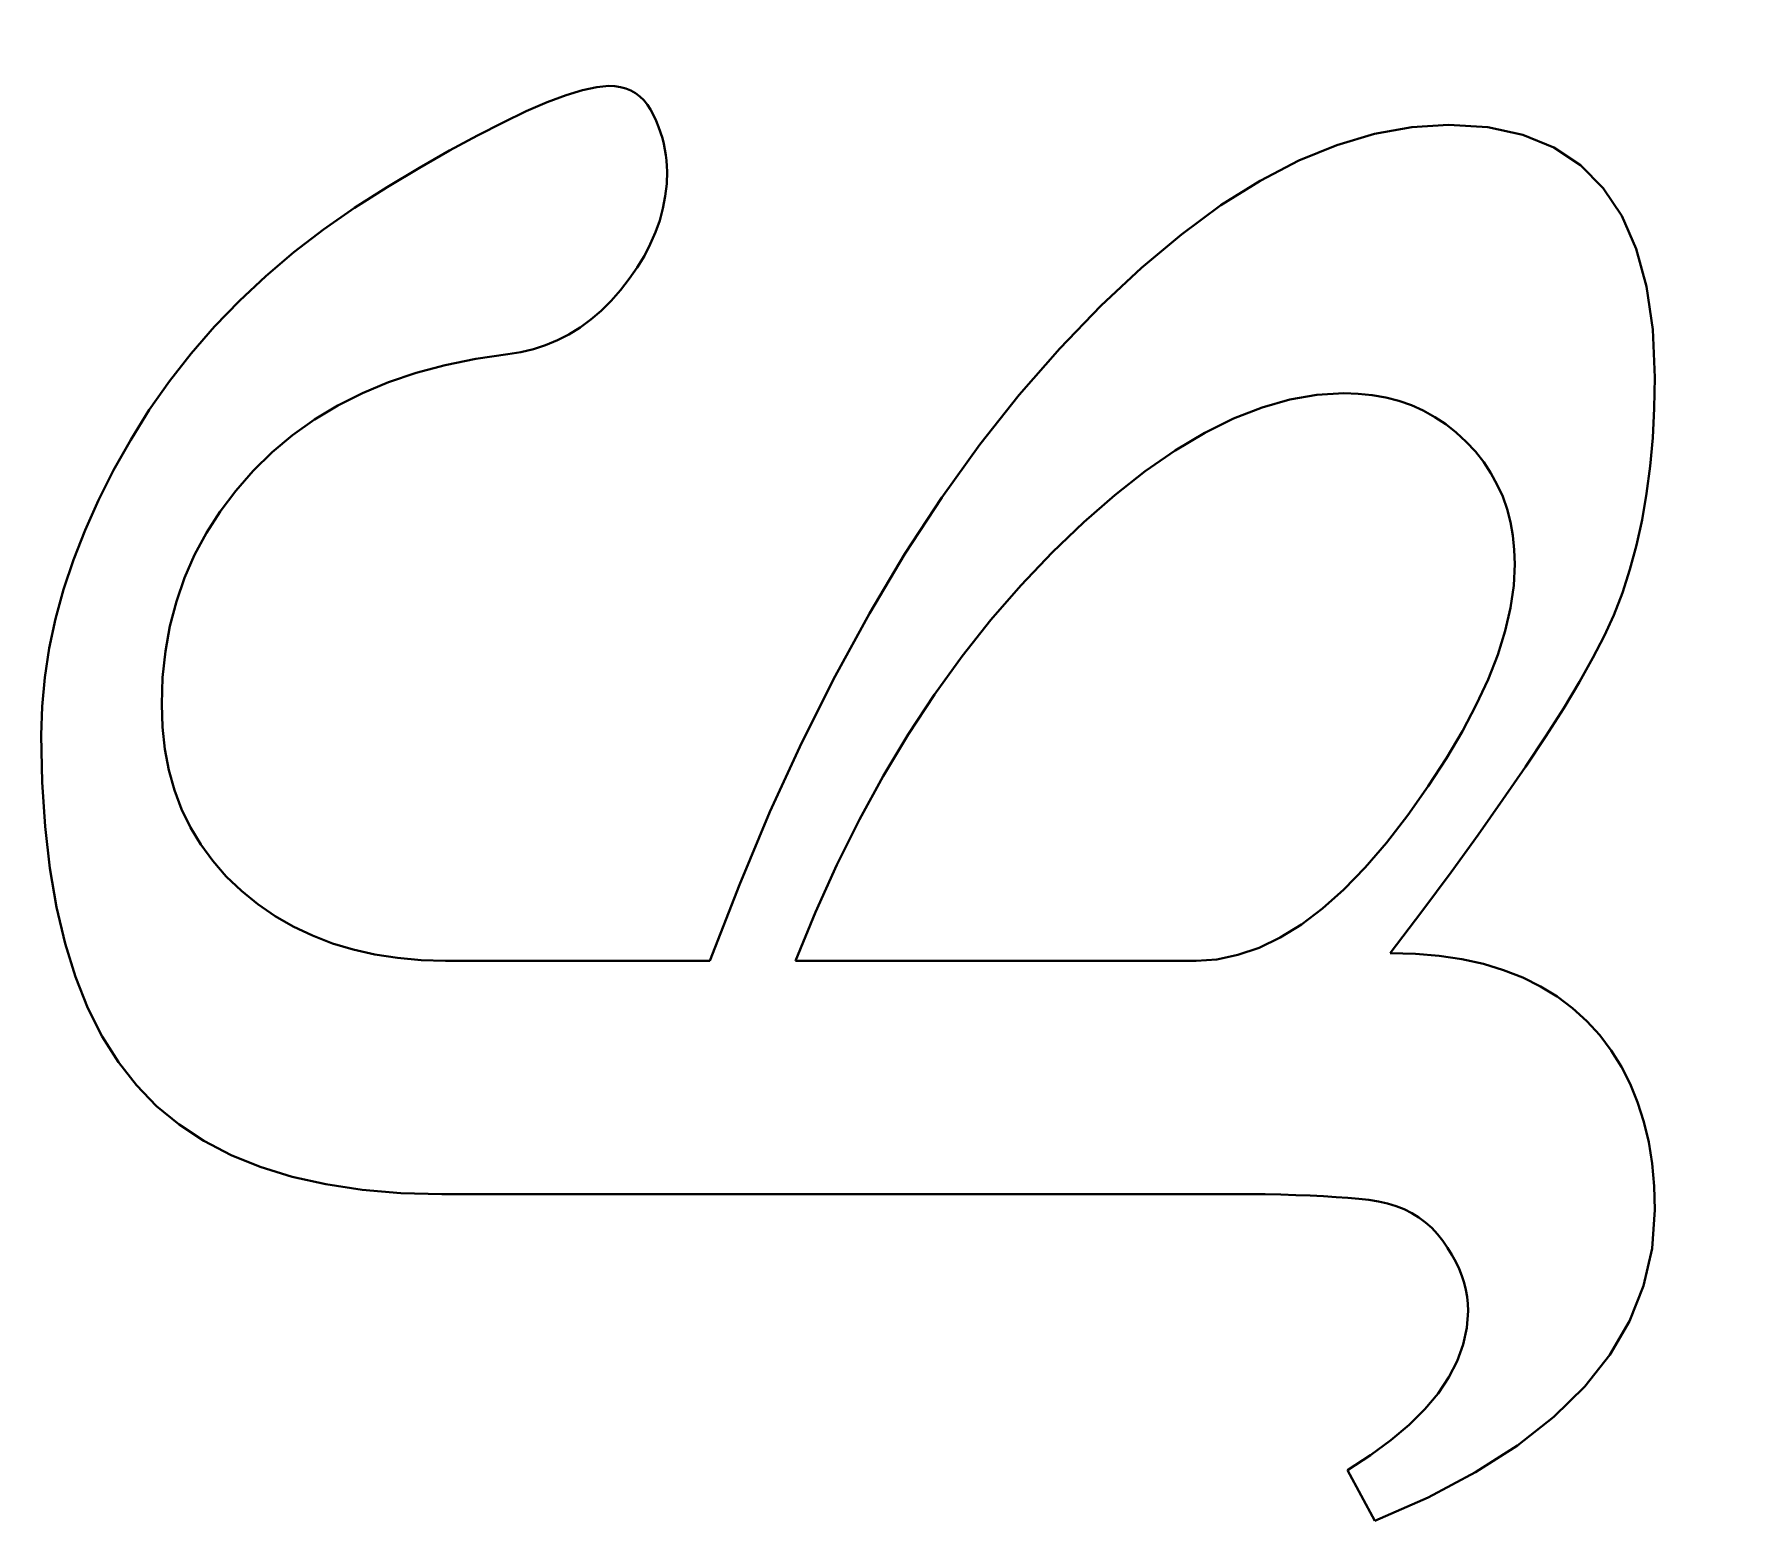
# Model space of a CAD drawing. Header units: millimetres. Extents: x -105 to 105, y -148 to 148.
# Drawn here: x -10.29 to -9.109, y 47.906 to 48.931 of the extents above; entities that cross this region are included whole.
import ezdxf

# ---------------------------------------------------------------- set-up
doc = ezdxf.new("R2010")
doc.units = ezdxf.units.MM
doc.header["$PDSIZE"] = -5
doc.linetypes.add('点画线', pattern=[18, 12, -2, 2, -2])
doc.layers.get('0').update_dxf_attribs({"lineweight": 18})
doc.styles.get("Standard").update_dxf_attribs({"font": 'txt.shx'})
doc.dimstyles.get("Standard").update_dxf_attribs({"dimtxt": 0.18, "dimasz": 0.18, "dimexe": 0.18, "dimexo": 0.0625, "dimgap": 0.09, "dimtad": 0, "dimtih": 1, "dimtoh": 1, "dimdec": 4, "dimzin": 0, "dimdsep": 46, "dimtxsty": 'Standard', "dimcen": 0.09, "dimdle": 0.36, "dimadec": 0, "dimazin": 0, "dimtfac": 1, "dimtdec": 4, "dimtofl": 0, "dimtmove": 0, "dimatfit": 3, "dimfxl": 1, "dimtolj": 1, "dimarcsym": 0})

# ---------------------------------------------------------------- blocks, each defined once
blk = doc.blocks.new('*D6')
at = {"color": 0, "lineweight": -2, "transparency": 16777216}
for p, q in [((-17.5698, 49.0822), (-17.5698, 62.9971)), ((11.4302, 49.0822), (11.4302, 62.9971)), ((-15.0698, 61.7471), (8.9302, 61.7471))]:
    blk.add_line(p, q, dxfattribs=at)
at = {"color": 0, "linetype": '点画线', "transparency": 16777216}
for points in [[(-15.0698, 62.1638), (-15.0698, 61.3304), (-17.5698, 61.7471)], [(8.9302, 62.1638), (8.9302, 61.3304), (11.4302, 61.7471)]]:
    blk.add_solid(points, dxfattribs=at)
at = {"layer": 'Defpoints', "color": 0, "linetype": '点画线', "transparency": 16777216}
for p in [(11.4302, 61.7471), (-17.5698, 48.4572), (11.4302, 48.4572)]:
    blk.add_point(p, dxfattribs=at)
at = {"color": 0, "linetype": '点画线', "transparency": 16777216, "insert": (-3.0698, 63.6221), "char_height": 2.5, "attachment_point": 5}
blk.add_mtext('\\A1;29', dxfattribs=at)

msp = doc.modelspace()

# ---------------------------------------------------------------- linework, layer by layer
at = {"color": 7, "lineweight": 30, "ltscale": 0.000346466}
msp.add_line((-9.9231, 48.8888), (-9.9361, 48.884), dxfattribs=at)
at = {"color": 7, "lineweight": 30, "ltscale": 0.000297627}
msp.add_line((-9.9117, 48.8923), (-9.9231, 48.8888), dxfattribs=at)
at = {"color": 7, "lineweight": 30, "ltscale": 0.00025195}
msp.add_line((-9.9019, 48.8944), (-9.9117, 48.8923), dxfattribs=at)
at = {"color": 7, "lineweight": 30, "ltscale": 0.000207468}
msp.add_line((-9.8936, 48.8951), (-9.9019, 48.8944), dxfattribs=at)
at = {"color": 7, "lineweight": 30, "ltscale": 0.000104631}
msp.add_line((-9.8894, 48.8949), (-9.8936, 48.8951), dxfattribs=at)
at = {"color": 7, "lineweight": 30, "ltscale": 9.9595e-05}
msp.add_line((-9.8855, 48.8943), (-9.8894, 48.8949), dxfattribs=at)
at = {"color": 7, "lineweight": 30, "ltscale": 9.56873e-05}
msp.add_line((-9.8818, 48.8933), (-9.8855, 48.8943), dxfattribs=at)
at = {"color": 7, "lineweight": 30, "ltscale": 9.24482e-05}
msp.add_line((-9.8784, 48.8919), (-9.8818, 48.8933), dxfattribs=at)
at = {"color": 7, "lineweight": 30, "ltscale": 9.18891e-05}
msp.add_line((-9.8752, 48.8901), (-9.8784, 48.8919), dxfattribs=at)
at = {"color": 7, "lineweight": 30, "ltscale": 9.31179e-05}
msp.add_line((-9.8722, 48.8879), (-9.8752, 48.8901), dxfattribs=at)
at = {"color": 7, "lineweight": 30, "ltscale": 9.41581e-05}
msp.add_line((-9.8695, 48.8853), (-9.8722, 48.8879), dxfattribs=at)
at = {"color": 7, "lineweight": 30, "ltscale": 9.75907e-05}
msp.add_line((-9.867, 48.8822), (-9.8695, 48.8853), dxfattribs=at)
at = {"color": 7, "lineweight": 30, "ltscale": 0.000444819}
msp.add_line((-9.9506, 48.8777), (-9.9666, 48.87), dxfattribs=at)
at = {"color": 7, "lineweight": 30, "ltscale": 0.000394857}
msp.add_line((-9.9361, 48.884), (-9.9506, 48.8777), dxfattribs=at)
at = {"color": 7, "lineweight": 30, "ltscale": 0.000101997}
msp.add_line((-9.8648, 48.8788), (-9.867, 48.8822), dxfattribs=at)
at = {"color": 7, "lineweight": 30, "ltscale": 0.000107845}
msp.add_line((-9.8628, 48.875), (-9.8648, 48.8788), dxfattribs=at)
at = {"color": 7, "lineweight": 30, "ltscale": 0.000109652}
msp.add_line((-9.861, 48.871), (-9.8628, 48.875), dxfattribs=at)
at = {"color": 7, "lineweight": 30, "ltscale": 0.000495702}
msp.add_line((-9.9666, 48.87), (-9.9843, 48.861), dxfattribs=at)
at = {"color": 7, "lineweight": 30, "ltscale": 0.000107461}
msp.add_line((-9.8594, 48.867), (-9.861, 48.871), dxfattribs=at)
at = {"color": 7, "lineweight": 30, "ltscale": 0.000105028}
msp.add_line((-9.858, 48.8631), (-9.8594, 48.867), dxfattribs=at)
at = {"color": 7, "lineweight": 30, "ltscale": 0.000102678}
msp.add_line((-9.8567, 48.8591), (-9.858, 48.8631), dxfattribs=at)
at = {"color": 7, "lineweight": 30, "ltscale": 0.000678024}
msp.add_line((-9.3654, 48.8621), (-9.3914, 48.8544), dxfattribs=at)
at = {"color": 7, "lineweight": 30, "ltscale": 0.000652745}
msp.add_line((-9.3397, 48.8668), (-9.3654, 48.8621), dxfattribs=at)
at = {"color": 7, "lineweight": 30, "ltscale": 0.000635172}
msp.add_line((-9.3144, 48.8683), (-9.3397, 48.8668), dxfattribs=at)
at = {"color": 7, "lineweight": 30, "ltscale": 0.000676613}
msp.add_line((-9.2873, 48.8666), (-9.3144, 48.8683), dxfattribs=at)
at = {"color": 7, "lineweight": 30, "ltscale": 0.000618252}
msp.add_line((-9.2632, 48.8613), (-9.2873, 48.8666), dxfattribs=at)
at = {"color": 7, "lineweight": 30, "ltscale": 0.000596932}
msp.add_line((-10.0034, 48.8505), (-10.0242, 48.8386), dxfattribs=at)
at = {"color": 7, "lineweight": 30, "ltscale": 0.000545841}
msp.add_line((-9.9843, 48.861), (-10.0034, 48.8505), dxfattribs=at)
at = {"color": 7, "lineweight": 30, "ltscale": 0.000101043}
msp.add_line((-9.8557, 48.8552), (-9.8567, 48.8591), dxfattribs=at)
at = {"color": 7, "lineweight": 30, "ltscale": 9.90588e-05}
msp.add_line((-9.8549, 48.8514), (-9.8557, 48.8552), dxfattribs=at)
at = {"color": 7, "lineweight": 30, "ltscale": 9.75847e-05}
msp.add_line((-9.8542, 48.8475), (-9.8549, 48.8514), dxfattribs=at)
at = {"color": 7, "lineweight": 30, "ltscale": 0.000711513}
msp.add_line((-9.3914, 48.8544), (-9.4177, 48.8436), dxfattribs=at)
at = {"color": 7, "lineweight": 30, "ltscale": 0.000576063}
msp.add_line((-9.2418, 48.8526), (-9.2632, 48.8613), dxfattribs=at)
at = {"color": 7, "lineweight": 30, "ltscale": 0.000553236}
msp.add_line((-9.2234, 48.8404), (-9.2418, 48.8526), dxfattribs=at)
at = {"color": 7, "lineweight": 30, "ltscale": 0.000648596}
msp.add_line((-10.0242, 48.8386), (-10.0465, 48.8254), dxfattribs=at)
at = {"color": 7, "lineweight": 30, "ltscale": 9.6241e-05}
msp.add_line((-9.8538, 48.8437), (-9.8542, 48.8475), dxfattribs=at)
at = {"color": 7, "lineweight": 30, "ltscale": 9.52338e-05}
msp.add_line((-9.8535, 48.8399), (-9.8538, 48.8437), dxfattribs=at)
at = {"color": 7, "lineweight": 30, "ltscale": 9.42508e-05}
msp.add_line((-9.8534, 48.8361), (-9.8535, 48.8399), dxfattribs=at)
at = {"color": 7, "lineweight": 30, "ltscale": 0.000751669}
msp.add_line((-9.4177, 48.8436), (-9.4444, 48.8298), dxfattribs=at)
at = {"color": 7, "lineweight": 30, "ltscale": 0.000553507}
msp.add_line((-9.2078, 48.8247), (-9.2234, 48.8404), dxfattribs=at)
at = {"color": 7, "lineweight": 30, "ltscale": 0.000212929}
msp.add_line((-9.8547, 48.8191), (-9.8537, 48.8276), dxfattribs=at)
at = {"color": 7, "lineweight": 30, "ltscale": 0.000213569}
msp.add_line((-9.8537, 48.8276), (-9.8534, 48.8361), dxfattribs=at)
at = {"color": 7, "lineweight": 30, "ltscale": 0.000796748}
msp.add_line((-9.4444, 48.8298), (-9.4714, 48.8128), dxfattribs=at)
at = {"color": 7, "lineweight": 30, "ltscale": 0.00066682}
msp.add_line((-10.0465, 48.8254), (-10.069, 48.8111), dxfattribs=at)
at = {"color": 7, "lineweight": 30, "ltscale": 0.000213151}
msp.add_line((-9.8563, 48.8107), (-9.8547, 48.8191), dxfattribs=at)
at = {"color": 7, "lineweight": 30, "ltscale": 0.00057672}
msp.add_line((-9.1949, 48.8055), (-9.2078, 48.8247), dxfattribs=at)
at = {"color": 7, "lineweight": 30, "ltscale": 0.000654323}
msp.add_line((-10.069, 48.8111), (-10.0904, 48.7961), dxfattribs=at)
at = {"color": 7, "lineweight": 30, "ltscale": 0.000215062}
msp.add_line((-9.8585, 48.8024), (-9.8563, 48.8107), dxfattribs=at)
at = {"color": 7, "lineweight": 30, "ltscale": 0.000846332}
msp.add_line((-9.4714, 48.8128), (-9.4987, 48.7927), dxfattribs=at)
at = {"color": 7, "lineweight": 30, "ltscale": 0.000618679}
msp.add_line((-9.185, 48.7829), (-9.1949, 48.8055), dxfattribs=at)
at = {"color": 7, "lineweight": 30, "ltscale": 0.000643171}
msp.add_line((-10.0904, 48.7961), (-10.1108, 48.7804), dxfattribs=at)
at = {"color": 7, "lineweight": 30, "ltscale": 0.000221924}
msp.add_line((-9.865, 48.7861), (-9.8614, 48.7942), dxfattribs=at)
at = {"color": 7, "lineweight": 30, "ltscale": 0.000218013}
msp.add_line((-9.8614, 48.7942), (-9.8585, 48.8024), dxfattribs=at)
at = {"color": 7, "lineweight": 30, "ltscale": 0.000900653}
msp.add_line((-9.4987, 48.7927), (-9.5263, 48.7696), dxfattribs=at)
at = {"color": 7, "lineweight": 30, "ltscale": 0.000632484}
msp.add_line((-10.1108, 48.7804), (-10.1301, 48.764), dxfattribs=at)
at = {"color": 7, "lineweight": 30, "ltscale": 0.000226922}
msp.add_line((-9.8691, 48.778), (-9.865, 48.7861), dxfattribs=at)
at = {"color": 7, "lineweight": 30, "ltscale": 0.00067739}
msp.add_line((-9.1779, 48.7567), (-9.185, 48.7829), dxfattribs=at)
at = {"color": 7, "lineweight": 30, "ltscale": 0.000240479}
msp.add_line((-9.8795, 48.7622), (-9.874, 48.77), dxfattribs=at)
at = {"color": 7, "lineweight": 30, "ltscale": 0.000232935}
msp.add_line((-9.874, 48.77), (-9.8691, 48.778), dxfattribs=at)
at = {"color": 7, "lineweight": 30, "ltscale": 0.00095807}
msp.add_line((-9.5263, 48.7696), (-9.5543, 48.7434), dxfattribs=at)
at = {"color": 7, "lineweight": 30, "ltscale": 0.000625054}
msp.add_line((-10.1301, 48.764), (-10.1484, 48.747), dxfattribs=at)
at = {"color": 7, "lineweight": 30, "ltscale": 0.000248152}
msp.add_line((-9.8856, 48.7543), (-9.8795, 48.7622), dxfattribs=at)
at = {"color": 7, "lineweight": 30, "ltscale": 0.000748366}
msp.add_line((-9.1736, 48.7271), (-9.1779, 48.7567), dxfattribs=at)
at = {"color": 7, "lineweight": 30, "ltscale": 0.000617534}
msp.add_line((-10.1484, 48.747), (-10.1655, 48.7292), dxfattribs=at)
at = {"color": 7, "lineweight": 30, "ltscale": 0.000240476}
msp.add_line((-9.899, 48.7401), (-9.8921, 48.7469), dxfattribs=at)
at = {"color": 7, "lineweight": 30, "ltscale": 0.000247972}
msp.add_line((-9.8921, 48.7469), (-9.8856, 48.7543), dxfattribs=at)
at = {"color": 7, "lineweight": 30, "ltscale": 0.00022931}
msp.add_line((-9.9134, 48.7286), (-9.9061, 48.734), dxfattribs=at)
at = {"color": 7, "lineweight": 30, "ltscale": 0.000234148}
msp.add_line((-9.9061, 48.734), (-9.899, 48.7401), dxfattribs=at)
at = {"color": 7, "lineweight": 30, "ltscale": 0.001018}
msp.add_line((-9.5543, 48.7434), (-9.5825, 48.7141), dxfattribs=at)
at = {"color": 7, "lineweight": 30, "ltscale": 0.000613072}
msp.add_line((-10.1655, 48.7292), (-10.1816, 48.7107), dxfattribs=at)
at = {"color": 7, "lineweight": 30, "ltscale": 0.000223159}
msp.add_line((-9.929, 48.7197), (-9.9211, 48.7238), dxfattribs=at)
at = {"color": 7, "lineweight": 30, "ltscale": 0.000224823}
msp.add_line((-9.9211, 48.7238), (-9.9134, 48.7286), dxfattribs=at)
at = {"color": 7, "lineweight": 30, "ltscale": 0.000828756}
msp.add_line((-9.1722, 48.694), (-9.1736, 48.7271), dxfattribs=at)
at = {"color": 7, "lineweight": 30, "ltscale": 0.000608656}
msp.add_line((-10.1816, 48.7107), (-10.1966, 48.6915), dxfattribs=at)
at = {"color": 7, "lineweight": 30, "ltscale": 0.000556664}
msp.add_line((-9.9853, 48.7069), (-9.9633, 48.7101), dxfattribs=at)
at = {"color": 7, "lineweight": 30, "ltscale": 0.000227033}
msp.add_line((-9.9633, 48.7101), (-9.9543, 48.7115), dxfattribs=at)
at = {"color": 7, "lineweight": 30, "ltscale": 0.000224328}
msp.add_line((-9.9543, 48.7115), (-9.9456, 48.7136), dxfattribs=at)
at = {"color": 7, "lineweight": 30, "ltscale": 0.000221484}
msp.add_line((-9.9456, 48.7136), (-9.9372, 48.7163), dxfattribs=at)
at = {"color": 7, "lineweight": 30, "ltscale": 0.000221605}
msp.add_line((-9.9372, 48.7163), (-9.929, 48.7197), dxfattribs=at)
at = {"color": 7, "lineweight": 30, "ltscale": 0.001063}
msp.add_line((-9.5825, 48.7141), (-9.6105, 48.6821), dxfattribs=at)
at = {"color": 7, "lineweight": 30, "ltscale": 0.000502555}
msp.add_line((-10.0455, 48.6908), (-10.0265, 48.6972), dxfattribs=at)
at = {"color": 7, "lineweight": 30, "ltscale": 0.000518876}
msp.add_line((-10.0265, 48.6972), (-10.0064, 48.7026), dxfattribs=at)
at = {"color": 7, "lineweight": 30, "ltscale": 0.000537269}
msp.add_line((-10.0064, 48.7026), (-9.9853, 48.7069), dxfattribs=at)
at = {"color": 7, "lineweight": 30, "ltscale": 0.000606993}
msp.add_line((-10.1966, 48.6915), (-10.2106, 48.6717), dxfattribs=at)
at = {"color": 7, "lineweight": 30, "ltscale": 0.000489103}
msp.add_line((-10.0636, 48.6833), (-10.0455, 48.6908), dxfattribs=at)
at = {"color": 7, "lineweight": 30, "ltscale": 0.000527461}
msp.add_line((-9.1726, 48.6729), (-9.1722, 48.694), dxfattribs=at)
at = {"color": 7, "lineweight": 30, "ltscale": 0.000468909}
msp.add_line((-10.0967, 48.665), (-10.0806, 48.6747), dxfattribs=at)
at = {"color": 7, "lineweight": 30, "ltscale": 0.000477421}
msp.add_line((-10.0806, 48.6747), (-10.0636, 48.6833), dxfattribs=at)
at = {"color": 7, "lineweight": 30, "ltscale": 0.001092}
msp.add_line((-9.6105, 48.6821), (-9.6377, 48.6479), dxfattribs=at)
at = {"color": 7, "lineweight": 30, "ltscale": 0.000525479}
msp.add_line((-9.4627, 48.6657), (-9.4431, 48.6734), dxfattribs=at)
at = {"color": 7, "lineweight": 30, "ltscale": 0.000498524}
msp.add_line((-9.4431, 48.6734), (-9.424, 48.6789), dxfattribs=at)
at = {"color": 7, "lineweight": 30, "ltscale": 0.000477139}
msp.add_line((-9.424, 48.6789), (-9.4052, 48.6822), dxfattribs=at)
at = {"color": 7, "lineweight": 30, "ltscale": 0.000461633}
msp.add_line((-9.4052, 48.6822), (-9.3867, 48.6833), dxfattribs=at)
at = {"color": 7, "lineweight": 30, "ltscale": 0.000250385}
msp.add_line((-9.3867, 48.6833), (-9.3767, 48.6829), dxfattribs=at)
at = {"color": 7, "lineweight": 30, "ltscale": 0.000243159}
msp.add_line((-9.3767, 48.6829), (-9.3671, 48.6819), dxfattribs=at)
at = {"color": 7, "lineweight": 30, "ltscale": 0.000236416}
msp.add_line((-9.3671, 48.6819), (-9.3578, 48.6802), dxfattribs=at)
at = {"color": 7, "lineweight": 30, "ltscale": 0.00023187}
msp.add_line((-9.3578, 48.6802), (-9.3488, 48.6779), dxfattribs=at)
at = {"color": 7, "lineweight": 30, "ltscale": 0.000228742}
msp.add_line((-9.3488, 48.6779), (-9.3401, 48.6749), dxfattribs=at)
at = {"color": 7, "lineweight": 30, "ltscale": 0.000226352}
msp.add_line((-9.3401, 48.6749), (-9.3319, 48.6712), dxfattribs=at)
at = {"color": 7, "lineweight": 30, "ltscale": 0.000509922}
msp.add_line((-9.1736, 48.6525), (-9.1726, 48.6729), dxfattribs=at)
at = {"color": 7, "lineweight": 30, "ltscale": 0.000606293}
msp.add_line((-10.2106, 48.6717), (-10.2234, 48.6511), dxfattribs=at)
at = {"color": 7, "lineweight": 30, "ltscale": 0.000462563}
msp.add_line((-10.1118, 48.6543), (-10.0967, 48.665), dxfattribs=at)
at = {"color": 7, "lineweight": 30, "ltscale": 0.000556238}
msp.add_line((-9.4826, 48.6558), (-9.4627, 48.6657), dxfattribs=at)
at = {"color": 7, "lineweight": 30, "ltscale": 0.000225627}
msp.add_line((-9.3319, 48.6712), (-9.324, 48.6668), dxfattribs=at)
at = {"color": 7, "lineweight": 30, "ltscale": 0.00022779}
msp.add_line((-9.324, 48.6668), (-9.3164, 48.6618), dxfattribs=at)
at = {"color": 7, "lineweight": 30, "ltscale": 0.000229607}
msp.add_line((-9.3164, 48.6618), (-9.3092, 48.6561), dxfattribs=at)
at = {"color": 7, "lineweight": 30, "ltscale": 0.000598297}
msp.add_line((-10.2234, 48.6511), (-10.2352, 48.6302), dxfattribs=at)
at = {"color": 7, "lineweight": 30, "ltscale": 0.000459679}
msp.add_line((-10.1259, 48.6425), (-10.1118, 48.6543), dxfattribs=at)
at = {"color": 7, "lineweight": 30, "ltscale": 0.000590595}
msp.add_line((-9.5029, 48.6437), (-9.4826, 48.6558), dxfattribs=at)
at = {"color": 7, "lineweight": 30, "ltscale": 0.000234594}
msp.add_line((-9.3092, 48.6561), (-9.3023, 48.6497), dxfattribs=at)
at = {"color": 7, "lineweight": 30, "ltscale": 0.000234713}
msp.add_line((-9.3023, 48.6497), (-9.2959, 48.6429), dxfattribs=at)
at = {"color": 7, "lineweight": 30, "ltscale": 0.000492874}
msp.add_line((-9.1753, 48.6329), (-9.1736, 48.6525), dxfattribs=at)
at = {"color": 7, "lineweight": 30, "ltscale": 0.000458979}
msp.add_line((-10.139, 48.6296), (-10.1259, 48.6425), dxfattribs=at)
at = {"color": 7, "lineweight": 30, "ltscale": 0.001125}
msp.add_line((-9.6377, 48.6479), (-9.6639, 48.6113), dxfattribs=at)
at = {"color": 7, "lineweight": 30, "ltscale": 0.000628019}
msp.add_line((-9.5236, 48.6294), (-9.5029, 48.6437), dxfattribs=at)
at = {"color": 7, "lineweight": 30, "ltscale": 0.000229703}
msp.add_line((-9.2959, 48.6429), (-9.2902, 48.6356), dxfattribs=at)
at = {"color": 7, "lineweight": 30, "ltscale": 0.000581576}
msp.add_line((-10.2352, 48.6302), (-10.2457, 48.6095), dxfattribs=at)
at = {"color": 7, "lineweight": 30, "ltscale": 0.000454815}
msp.add_line((-10.151, 48.6159), (-10.139, 48.6296), dxfattribs=at)
at = {"color": 7, "lineweight": 30, "ltscale": 0.000668711}
msp.add_line((-9.5446, 48.6129), (-9.5236, 48.6294), dxfattribs=at)
at = {"color": 7, "lineweight": 30, "ltscale": 0.000227419}
msp.add_line((-9.2902, 48.6356), (-9.2852, 48.6281), dxfattribs=at)
at = {"color": 7, "lineweight": 30, "ltscale": 0.00022622}
msp.add_line((-9.2852, 48.6281), (-9.2808, 48.6201), dxfattribs=at)
at = {"color": 7, "lineweight": 30, "ltscale": 0.000476944}
msp.add_line((-9.1778, 48.614), (-9.1753, 48.6329), dxfattribs=at)
at = {"color": 7, "lineweight": 30, "ltscale": 0.000444947}
msp.add_line((-10.1617, 48.6017), (-10.151, 48.6159), dxfattribs=at)
at = {"color": 7, "lineweight": 30, "ltscale": 0.00022643}
msp.add_line((-9.2808, 48.6201), (-9.2771, 48.6119), dxfattribs=at)
at = {"color": 7, "lineweight": 30, "ltscale": 0.00046164}
msp.add_line((-9.1809, 48.5958), (-9.1778, 48.614), dxfattribs=at)
at = {"color": 7, "lineweight": 30, "ltscale": 0.000565534}
msp.add_line((-10.2457, 48.6095), (-10.2549, 48.5888), dxfattribs=at)
at = {"color": 7, "lineweight": 30, "ltscale": 0.00116}
msp.add_line((-9.6639, 48.6113), (-9.6894, 48.5725), dxfattribs=at)
at = {"color": 7, "lineweight": 30, "ltscale": 0.000710788}
msp.add_line((-9.5661, 48.5942), (-9.5446, 48.6129), dxfattribs=at)
at = {"color": 7, "lineweight": 30, "ltscale": 0.000228382}
msp.add_line((-9.2771, 48.6119), (-9.2741, 48.6032), dxfattribs=at)
at = {"color": 7, "lineweight": 30, "ltscale": 0.000231677}
msp.add_line((-9.2741, 48.6032), (-9.2718, 48.5943), dxfattribs=at)
at = {"color": 7, "lineweight": 30, "ltscale": 0.00043803}
msp.add_line((-10.1711, 48.587), (-10.1617, 48.6017), dxfattribs=at)
at = {"color": 7, "lineweight": 30, "ltscale": 0.000755313}
msp.add_line((-9.5879, 48.5733), (-9.5661, 48.5942), dxfattribs=at)
at = {"color": 7, "lineweight": 30, "ltscale": 0.000236637}
msp.add_line((-9.2718, 48.5943), (-9.2701, 48.585), dxfattribs=at)
at = {"color": 7, "lineweight": 30, "ltscale": 0.000447073}
msp.add_line((-9.1847, 48.5783), (-9.1809, 48.5958), dxfattribs=at)
at = {"color": 7, "lineweight": 30, "ltscale": 0.00055145}
msp.add_line((-10.2549, 48.5888), (-10.2629, 48.5683), dxfattribs=at)
at = {"color": 7, "lineweight": 30, "ltscale": 0.000433485}
msp.add_line((-10.1793, 48.5717), (-10.1711, 48.587), dxfattribs=at)
at = {"color": 7, "lineweight": 30, "ltscale": 0.000242969}
msp.add_line((-9.2701, 48.585), (-9.2691, 48.5753), dxfattribs=at)
at = {"color": 7, "lineweight": 30, "ltscale": 0.000433822}
msp.add_line((-9.1893, 48.5616), (-9.1847, 48.5783), dxfattribs=at)
at = {"color": 7, "lineweight": 30, "ltscale": 0.000538137}
msp.add_line((-10.2629, 48.5683), (-10.2697, 48.5478), dxfattribs=at)
at = {"color": 7, "lineweight": 30, "ltscale": 0.000431659}
msp.add_line((-10.1862, 48.5559), (-10.1793, 48.5717), dxfattribs=at)
at = {"color": 7, "lineweight": 30, "ltscale": 0.001197}
msp.add_line((-9.6894, 48.5725), (-9.7139, 48.5314), dxfattribs=at)
at = {"color": 7, "lineweight": 30, "ltscale": 0.000780717}
msp.add_line((-9.6094, 48.5507), (-9.5879, 48.5733), dxfattribs=at)
at = {"color": 7, "lineweight": 30, "ltscale": 0.000250575}
msp.add_line((-9.2691, 48.5753), (-9.2688, 48.5653), dxfattribs=at)
at = {"color": 7, "lineweight": 30, "ltscale": 0.000433038}
msp.add_line((-10.1919, 48.5395), (-10.1862, 48.5559), dxfattribs=at)
at = {"color": 7, "lineweight": 30, "ltscale": 0.000369526}
msp.add_line((-9.2688, 48.5653), (-9.2695, 48.5505), dxfattribs=at)
at = {"color": 7, "lineweight": 30, "ltscale": 0.000421436}
msp.add_line((-9.1945, 48.5455), (-9.1893, 48.5616), dxfattribs=at)
at = {"color": 7, "lineweight": 30, "ltscale": 0.000526933}
msp.add_line((-10.2697, 48.5478), (-10.2753, 48.5275), dxfattribs=at)
at = {"color": 7, "lineweight": 30, "ltscale": 0.000789704}
msp.add_line((-9.6302, 48.5269), (-9.6094, 48.5507), dxfattribs=at)
at = {"color": 7, "lineweight": 30, "ltscale": 0.000387104}
msp.add_line((-9.2695, 48.5505), (-9.2717, 48.5352), dxfattribs=at)
at = {"color": 7, "lineweight": 30, "ltscale": 0.000410067}
msp.add_line((-9.2004, 48.5302), (-9.1945, 48.5455), dxfattribs=at)
at = {"color": 7, "lineweight": 30, "ltscale": 0.000436537}
msp.add_line((-10.1963, 48.5226), (-10.1919, 48.5395), dxfattribs=at)
at = {"color": 7, "lineweight": 30, "ltscale": 0.001236}
msp.add_line((-9.7139, 48.5314), (-9.7376, 48.488), dxfattribs=at)
at = {"color": 7, "lineweight": 30, "ltscale": 0.000407885}
msp.add_line((-9.2717, 48.5352), (-9.2754, 48.5193), dxfattribs=at)
at = {"color": 7, "lineweight": 30, "ltscale": 0.000516741}
msp.add_line((-10.2753, 48.5275), (-10.2796, 48.5073), dxfattribs=at)
at = {"color": 7, "lineweight": 30, "ltscale": 0.000442857}
msp.add_line((-10.1995, 48.5052), (-10.1963, 48.5226), dxfattribs=at)
at = {"color": 7, "lineweight": 30, "ltscale": 0.000799218}
msp.add_line((-9.65, 48.5018), (-9.6302, 48.5269), dxfattribs=at)
at = {"color": 7, "lineweight": 30, "ltscale": 0.000431146}
msp.add_line((-9.2754, 48.5193), (-9.2805, 48.5028), dxfattribs=at)
at = {"color": 7, "lineweight": 30, "ltscale": 0.000400474}
msp.add_line((-9.2071, 48.5157), (-9.2004, 48.5302), dxfattribs=at)
at = {"color": 7, "lineweight": 30, "ltscale": 0.00042159}
msp.add_line((-9.2148, 48.5007), (-9.2071, 48.5157), dxfattribs=at)
at = {"color": 7, "lineweight": 30, "ltscale": 0.000508836}
msp.add_line((-10.2796, 48.5073), (-10.2827, 48.4872), dxfattribs=at)
at = {"color": 7, "lineweight": 30, "ltscale": 0.000451664}
msp.add_line((-10.2014, 48.4872), (-10.1995, 48.5052), dxfattribs=at)
at = {"color": 7, "lineweight": 30, "ltscale": 0.00081099}
msp.add_line((-9.669, 48.4755), (-9.65, 48.5018), dxfattribs=at)
at = {"color": 7, "lineweight": 30, "ltscale": 0.000456701}
msp.add_line((-9.2805, 48.5028), (-9.2872, 48.4858), dxfattribs=at)
at = {"color": 7, "lineweight": 30, "ltscale": 0.000473285}
msp.add_line((-9.2241, 48.4842), (-9.2148, 48.5007), dxfattribs=at)
at = {"color": 7, "lineweight": 30, "ltscale": 0.000502197}
msp.add_line((-10.2827, 48.4872), (-10.2845, 48.4672), dxfattribs=at)
at = {"color": 7, "lineweight": 30, "ltscale": 0.000462784}
msp.add_line((-10.202, 48.4687), (-10.2014, 48.4872), dxfattribs=at)
at = {"color": 7, "lineweight": 30, "ltscale": 0.001276}
msp.add_line((-9.7376, 48.488), (-9.7605, 48.4424), dxfattribs=at)
at = {"color": 7, "lineweight": 30, "ltscale": 0.000483877}
msp.add_line((-9.2872, 48.4858), (-9.2953, 48.4682), dxfattribs=at)
at = {"color": 7, "lineweight": 30, "ltscale": 0.000526382}
msp.add_line((-9.235, 48.4661), (-9.2241, 48.4842), dxfattribs=at)
at = {"color": 7, "lineweight": 30, "ltscale": 0.000824307}
msp.add_line((-9.6871, 48.4479), (-9.669, 48.4755), dxfattribs=at)
at = {"color": 7, "lineweight": 30, "ltscale": 0.000497694}
msp.add_line((-10.2845, 48.4672), (-10.2852, 48.4473), dxfattribs=at)
at = {"color": 7, "lineweight": 30, "ltscale": 0.000394679}
msp.add_line((-10.2014, 48.4529), (-10.202, 48.4687), dxfattribs=at)
at = {"color": 7, "lineweight": 30, "ltscale": 0.000512946}
msp.add_line((-9.2953, 48.4682), (-9.3049, 48.4501), dxfattribs=at)
at = {"color": 7, "lineweight": 30, "ltscale": 0.000579458}
msp.add_line((-9.2474, 48.4466), (-9.235, 48.4661), dxfattribs=at)
at = {"color": 7, "lineweight": 30, "ltscale": 0.000380275}
msp.add_line((-10.1998, 48.4378), (-10.2014, 48.4529), dxfattribs=at)
at = {"color": 7, "lineweight": 30, "ltscale": 0.000543143}
msp.add_line((-9.3049, 48.4501), (-9.3159, 48.4314), dxfattribs=at)
at = {"color": 7, "lineweight": 30, "ltscale": 0.000808699}
msp.add_line((-10.2852, 48.4473), (-10.2845, 48.4149), dxfattribs=at)
at = {"color": 7, "lineweight": 30, "ltscale": 0.000368469}
msp.add_line((-10.197, 48.4233), (-10.1998, 48.4378), dxfattribs=at)
at = {"color": 7, "lineweight": 30, "ltscale": 0.001318}
msp.add_line((-9.7605, 48.4424), (-9.7825, 48.3944), dxfattribs=at)
at = {"color": 7, "lineweight": 30, "ltscale": 0.000839096}
msp.add_line((-9.7044, 48.4192), (-9.6871, 48.4479), dxfattribs=at)
at = {"color": 7, "lineweight": 30, "ltscale": 0.000632479}
msp.add_line((-9.2614, 48.4255), (-9.2474, 48.4466), dxfattribs=at)
at = {"color": 7, "lineweight": 30, "ltscale": 0.00057485}
msp.add_line((-9.3159, 48.4314), (-9.3285, 48.4121), dxfattribs=at)
at = {"color": 7, "lineweight": 30, "ltscale": 0.000686023}
msp.add_line((-9.2769, 48.4029), (-9.2614, 48.4255), dxfattribs=at)
at = {"color": 7, "lineweight": 30, "ltscale": 0.000764549}
msp.add_line((-10.2845, 48.4149), (-10.2825, 48.3844), dxfattribs=at)
at = {"color": 7, "lineweight": 30, "ltscale": 0.000358915}
msp.add_line((-10.1932, 48.4095), (-10.197, 48.4233), dxfattribs=at)
at = {"color": 7, "lineweight": 30, "ltscale": 0.000855113}
msp.add_line((-9.7208, 48.3892), (-9.7044, 48.4192), dxfattribs=at)
at = {"color": 7, "lineweight": 30, "ltscale": 0.000352359}
msp.add_line((-10.1883, 48.3963), (-10.1932, 48.4095), dxfattribs=at)
at = {"color": 7, "lineweight": 30, "ltscale": 0.000606936}
msp.add_line((-9.3285, 48.4121), (-9.3425, 48.3923), dxfattribs=at)
at = {"color": 7, "lineweight": 30, "ltscale": 0.000739726}
msp.add_line((-9.294, 48.3787), (-9.2769, 48.4029), dxfattribs=at)
at = {"color": 7, "lineweight": 30, "ltscale": 0.000348058}
msp.add_line((-10.1822, 48.3838), (-10.1883, 48.3963), dxfattribs=at)
at = {"color": 7, "lineweight": 30, "ltscale": 0.001362}
msp.add_line((-9.7825, 48.3944), (-9.8036, 48.3442), dxfattribs=at)
at = {"color": 7, "lineweight": 30, "ltscale": 0.000603236}
msp.add_line((-9.3425, 48.3923), (-9.3572, 48.3732), dxfattribs=at)
at = {"color": 7, "lineweight": 30, "ltscale": 0.000721984}
msp.add_line((-10.2825, 48.3844), (-10.2792, 48.3557), dxfattribs=at)
at = {"color": 7, "lineweight": 30, "ltscale": 0.000347323}
msp.add_line((-10.1751, 48.3719), (-10.1822, 48.3838), dxfattribs=at)
at = {"color": 7, "lineweight": 30, "ltscale": 0.000872783}
msp.add_line((-9.7364, 48.3579), (-9.7208, 48.3892), dxfattribs=at)
at = {"color": 7, "lineweight": 30, "ltscale": 0.000792797}
msp.add_line((-9.3126, 48.353), (-9.294, 48.3787), dxfattribs=at)
at = {"color": 7, "lineweight": 30, "ltscale": 0.000349291}
msp.add_line((-10.1668, 48.3606), (-10.1751, 48.3719), dxfattribs=at)
at = {"color": 7, "lineweight": 30, "ltscale": 0.000564}
msp.add_line((-9.3572, 48.3732), (-9.3719, 48.3561), dxfattribs=at)
at = {"color": 7, "lineweight": 30, "ltscale": 0.000681763}
msp.add_line((-10.2792, 48.3557), (-10.2746, 48.3288), dxfattribs=at)
at = {"color": 7, "lineweight": 30, "ltscale": 0.000353546}
msp.add_line((-10.1575, 48.35), (-10.1668, 48.3606), dxfattribs=at)
at = {"color": 7, "lineweight": 30, "ltscale": 0.000890863}
msp.add_line((-9.751, 48.3254), (-9.7364, 48.3579), dxfattribs=at)
at = {"color": 7, "lineweight": 30, "ltscale": 0.000526176}
msp.add_line((-9.3719, 48.3561), (-9.3866, 48.341), dxfattribs=at)
at = {"color": 7, "lineweight": 30, "ltscale": 0.000361003}
msp.add_line((-10.147, 48.34), (-10.1575, 48.35), dxfattribs=at)
at = {"color": 7, "lineweight": 30, "ltscale": 0.001407}
msp.add_line((-9.8036, 48.3442), (-9.8239, 48.2917), dxfattribs=at)
at = {"color": 7, "lineweight": 30, "ltscale": 0.000847178}
msp.add_line((-9.3328, 48.3258), (-9.3126, 48.353), dxfattribs=at)
at = {"color": 7, "lineweight": 30, "ltscale": 0.000363659}
msp.add_line((-10.1357, 48.3308), (-10.147, 48.34), dxfattribs=at)
at = {"color": 7, "lineweight": 30, "ltscale": 0.00036198}
msp.add_line((-10.1238, 48.3226), (-10.1357, 48.3308), dxfattribs=at)
at = {"color": 7, "lineweight": 30, "ltscale": 0.000491474}
msp.add_line((-9.3866, 48.341), (-9.4013, 48.3279), dxfattribs=at)
at = {"color": 7, "lineweight": 30, "ltscale": 0.000643252}
msp.add_line((-10.2746, 48.3288), (-10.2687, 48.3038), dxfattribs=at)
at = {"color": 7, "lineweight": 30, "ltscale": 0.000362157}
msp.add_line((-10.1113, 48.3154), (-10.1238, 48.3226), dxfattribs=at)
at = {"color": 7, "lineweight": 30, "ltscale": 0.000911078}
msp.add_line((-9.7649, 48.2917), (-9.751, 48.3254), dxfattribs=at)
at = {"color": 7, "lineweight": 30, "ltscale": 0.000458302}
msp.add_line((-9.4013, 48.3279), (-9.4159, 48.3169), dxfattribs=at)
at = {"color": 7, "lineweight": 30, "ltscale": 0.000901041}
msp.add_line((-9.3546, 48.2971), (-9.3328, 48.3258), dxfattribs=at)
at = {"color": 7, "lineweight": 30, "ltscale": 0.000364292}
msp.add_line((-10.0981, 48.3091), (-10.1113, 48.3154), dxfattribs=at)
at = {"color": 7, "lineweight": 30, "ltscale": 0.000368737}
msp.add_line((-10.0843, 48.3038), (-10.0981, 48.3091), dxfattribs=at)
at = {"color": 7, "lineweight": 30, "ltscale": 0.000404955}
msp.add_line((-9.4305, 48.3078), (-9.4451, 48.3008), dxfattribs=at)
at = {"color": 7, "lineweight": 30, "ltscale": 0.000429046}
msp.add_line((-9.4159, 48.3169), (-9.4305, 48.3078), dxfattribs=at)
at = {"color": 7, "lineweight": 30, "ltscale": 0.000608101}
msp.add_line((-10.2687, 48.3038), (-10.2615, 48.2806), dxfattribs=at)
at = {"color": 7, "lineweight": 30, "ltscale": 0.000376161}
msp.add_line((-10.0699, 48.2995), (-10.0843, 48.3038), dxfattribs=at)
at = {"color": 7, "lineweight": 30, "ltscale": 0.000384014}
msp.add_line((-10.055, 48.2961), (-10.0699, 48.2995), dxfattribs=at)
at = {"color": 7, "lineweight": 30, "ltscale": 0.000395248}
msp.add_line((-10.0393, 48.2937), (-10.055, 48.2961), dxfattribs=at)
at = {"color": 7, "lineweight": 30, "ltscale": 0.000370892}
msp.add_line((-9.4597, 48.2958), (-9.4742, 48.2927), dxfattribs=at)
at = {"color": 7, "lineweight": 30, "ltscale": 0.000385017}
msp.add_line((-9.4451, 48.3008), (-9.4597, 48.2958), dxfattribs=at)
at = {"color": 7, "lineweight": 30, "ltscale": 0.000432748}
msp.add_line((-9.3373, 48.2966), (-9.3546, 48.2971), dxfattribs=at)
at = {"color": 7, "lineweight": 30, "ltscale": 0.000412719}
msp.add_line((-9.3208, 48.2952), (-9.3373, 48.2966), dxfattribs=at)
at = {"color": 7, "lineweight": 30, "ltscale": 0.000395018}
msp.add_line((-9.3052, 48.2929), (-9.3208, 48.2952), dxfattribs=at)
at = {"color": 7, "lineweight": 30, "ltscale": 0.000407498}
msp.add_line((-10.0231, 48.2922), (-10.0393, 48.2937), dxfattribs=at)
at = {"color": 7, "lineweight": 30, "ltscale": 0.000422077}
msp.add_line((-10.0062, 48.2917), (-10.0231, 48.2922), dxfattribs=at)
at = {"color": 7, "lineweight": 30, "ltscale": 0.004559}
msp.add_line((-9.8239, 48.2917), (-10.0062, 48.2917), dxfattribs=at)
at = {"color": 7, "lineweight": 30, "ltscale": 0.006906}
msp.add_line((-9.4886, 48.2917), (-9.7649, 48.2917), dxfattribs=at)
at = {"color": 7, "lineweight": 30, "ltscale": 0.000362509}
msp.add_line((-9.4742, 48.2927), (-9.4886, 48.2917), dxfattribs=at)
at = {"color": 7, "lineweight": 30, "ltscale": 0.000378303}
msp.add_line((-9.2904, 48.2896), (-9.3052, 48.2929), dxfattribs=at)
at = {"color": 7, "lineweight": 30, "ltscale": 0.000365054}
msp.add_line((-9.2765, 48.2854), (-9.2904, 48.2896), dxfattribs=at)
at = {"color": 7, "lineweight": 30, "ltscale": 0.000352492}
msp.add_line((-9.2633, 48.2802), (-9.2765, 48.2854), dxfattribs=at)
at = {"color": 7, "lineweight": 30, "ltscale": 0.000575978}
msp.add_line((-10.2615, 48.2806), (-10.253, 48.2592), dxfattribs=at)
at = {"color": 7, "lineweight": 30, "ltscale": 0.000343246}
msp.add_line((-9.251, 48.2741), (-9.2633, 48.2802), dxfattribs=at)
at = {"color": 7, "lineweight": 30, "ltscale": 0.000335828}
msp.add_line((-9.2396, 48.2671), (-9.251, 48.2741), dxfattribs=at)
at = {"color": 7, "lineweight": 30, "ltscale": 0.000332718}
msp.add_line((-9.2289, 48.2591), (-9.2396, 48.2671), dxfattribs=at)
at = {"color": 7, "lineweight": 30, "ltscale": 0.000547964}
msp.add_line((-10.253, 48.2592), (-10.2431, 48.2396), dxfattribs=at)
at = {"color": 7, "lineweight": 30, "ltscale": 0.000331199}
msp.add_line((-9.2191, 48.2502), (-9.2289, 48.2591), dxfattribs=at)
at = {"color": 7, "lineweight": 30, "ltscale": 0.000330084}
msp.add_line((-9.2102, 48.2404), (-9.2191, 48.2502), dxfattribs=at)
at = {"color": 7, "lineweight": 30, "ltscale": 0.000524373}
msp.add_line((-10.2431, 48.2396), (-10.2319, 48.2218), dxfattribs=at)
at = {"color": 7, "lineweight": 30, "ltscale": 0.000329449}
msp.add_line((-9.2022, 48.2299), (-9.2102, 48.2404), dxfattribs=at)
at = {"color": 7, "lineweight": 30, "ltscale": 0.000330441}
msp.add_line((-9.1952, 48.2187), (-9.2022, 48.2299), dxfattribs=at)
at = {"color": 7, "lineweight": 30, "ltscale": 0.000505942}
msp.add_line((-10.2319, 48.2218), (-10.2194, 48.2059), dxfattribs=at)
at = {"color": 7, "lineweight": 30, "ltscale": 0.00033473}
msp.add_line((-9.1891, 48.2068), (-9.1952, 48.2187), dxfattribs=at)
at = {"color": 7, "lineweight": 30, "ltscale": 0.000498781}
msp.add_line((-10.2194, 48.2059), (-10.2055, 48.1916), dxfattribs=at)
at = {"color": 7, "lineweight": 30, "ltscale": 0.000341513}
msp.add_line((-9.184, 48.1942), (-9.1891, 48.2068), dxfattribs=at)
at = {"color": 7, "lineweight": 30, "ltscale": 0.000501912}
msp.add_line((-10.2055, 48.1916), (-10.19, 48.1789), dxfattribs=at)
at = {"color": 7, "lineweight": 30, "ltscale": 0.000350409}
msp.add_line((-9.1797, 48.1808), (-9.184, 48.1942), dxfattribs=at)
at = {"color": 7, "lineweight": 30, "ltscale": 0.000512402}
msp.add_line((-10.19, 48.1789), (-10.1729, 48.1676), dxfattribs=at)
at = {"color": 7, "lineweight": 30, "ltscale": 0.000361622}
msp.add_line((-9.1764, 48.1667), (-9.1797, 48.1808), dxfattribs=at)
at = {"color": 7, "lineweight": 30, "ltscale": 0.000526895}
msp.add_line((-10.1729, 48.1676), (-10.1542, 48.1578), dxfattribs=at)
at = {"color": 7, "lineweight": 30, "ltscale": 0.000375225}
msp.add_line((-9.1741, 48.1519), (-9.1764, 48.1667), dxfattribs=at)
at = {"color": 7, "lineweight": 30, "ltscale": 0.000546309}
msp.add_line((-10.1542, 48.1578), (-10.134, 48.1496), dxfattribs=at)
at = {"color": 7, "lineweight": 30, "ltscale": 0.000571807}
msp.add_line((-10.134, 48.1496), (-10.1121, 48.1428), dxfattribs=at)
at = {"color": 7, "lineweight": 30, "ltscale": 0.000600494}
msp.add_line((-10.1121, 48.1428), (-10.0887, 48.1376), dxfattribs=at)
at = {"color": 7, "lineweight": 30, "ltscale": 0.000390109}
msp.add_line((-9.1727, 48.1364), (-9.1741, 48.1519), dxfattribs=at)
at = {"color": 7, "lineweight": 30, "ltscale": 0.000631855}
msp.add_line((-10.0887, 48.1376), (-10.0637, 48.1338), dxfattribs=at)
at = {"color": 7, "lineweight": 30, "ltscale": 0.000667658}
msp.add_line((-10.0637, 48.1338), (-10.0371, 48.1316), dxfattribs=at)
at = {"color": 7, "lineweight": 30, "ltscale": 0.000704446}
msp.add_line((-10.0371, 48.1316), (-10.0089, 48.1308), dxfattribs=at)
at = {"color": 7, "lineweight": 30, "ltscale": 0.013609}
msp.add_line((-10.0089, 48.1308), (-9.4645, 48.1308), dxfattribs=at)
at = {"color": 7, "lineweight": 30, "ltscale": 0.000301363}
msp.add_line((-9.4645, 48.1308), (-9.4525, 48.1308), dxfattribs=at)
at = {"color": 7, "lineweight": 30, "ltscale": 0.000287644}
msp.add_line((-9.4525, 48.1308), (-9.441, 48.1307), dxfattribs=at)
at = {"color": 7, "lineweight": 30, "ltscale": 0.000273177}
msp.add_line((-9.441, 48.1307), (-9.43, 48.1305), dxfattribs=at)
at = {"color": 7, "lineweight": 30, "ltscale": 0.000259495}
msp.add_line((-9.43, 48.1305), (-9.4197, 48.1302), dxfattribs=at)
at = {"color": 7, "lineweight": 30, "ltscale": 0.000245075}
msp.add_line((-9.4197, 48.1302), (-9.4099, 48.1298), dxfattribs=at)
at = {"color": 7, "lineweight": 30, "ltscale": 0.000231435}
msp.add_line((-9.4099, 48.1298), (-9.4006, 48.1294), dxfattribs=at)
at = {"color": 7, "lineweight": 30, "ltscale": 0.00040683}
msp.add_line((-9.1722, 48.1201), (-9.1727, 48.1364), dxfattribs=at)
at = {"color": 7, "lineweight": 30, "ltscale": 0.000217063}
msp.add_line((-9.4006, 48.1294), (-9.392, 48.1288), dxfattribs=at)
at = {"color": 7, "lineweight": 30, "ltscale": 0.000203501}
msp.add_line((-9.392, 48.1288), (-9.3838, 48.1282), dxfattribs=at)
at = {"color": 7, "lineweight": 30, "ltscale": 0.000189209}
msp.add_line((-9.3838, 48.1282), (-9.3763, 48.1276), dxfattribs=at)
at = {"color": 7, "lineweight": 30, "ltscale": 0.000175772}
msp.add_line((-9.3763, 48.1276), (-9.3693, 48.1268), dxfattribs=at)
at = {"color": 7, "lineweight": 30, "ltscale": 0.000165199}
msp.add_line((-9.3693, 48.1268), (-9.3628, 48.1258), dxfattribs=at)
at = {"color": 7, "lineweight": 30, "ltscale": 0.000159547}
msp.add_line((-9.3628, 48.1258), (-9.3566, 48.1244), dxfattribs=at)
at = {"color": 7, "lineweight": 30, "ltscale": 0.000154815}
msp.add_line((-9.3566, 48.1244), (-9.3506, 48.1226), dxfattribs=at)
at = {"color": 7, "lineweight": 30, "ltscale": 0.000149396}
msp.add_line((-9.3506, 48.1226), (-9.3451, 48.1204), dxfattribs=at)
at = {"color": 7, "lineweight": 30, "ltscale": 0.000147313}
msp.add_line((-9.3451, 48.1204), (-9.3398, 48.1177), dxfattribs=at)
at = {"color": 7, "lineweight": 30, "ltscale": 0.000670822}
msp.add_line((-9.1741, 48.0933), (-9.1722, 48.1201), dxfattribs=at)
at = {"color": 7, "lineweight": 30, "ltscale": 0.000144198}
msp.add_line((-9.3398, 48.1177), (-9.3349, 48.1147), dxfattribs=at)
at = {"color": 7, "lineweight": 30, "ltscale": 0.000143435}
msp.add_line((-9.3349, 48.1147), (-9.3303, 48.1113), dxfattribs=at)
at = {"color": 7, "lineweight": 30, "ltscale": 0.000143888}
msp.add_line((-9.3303, 48.1113), (-9.326, 48.1075), dxfattribs=at)
at = {"color": 7, "lineweight": 30, "ltscale": 0.000144784}
msp.add_line((-9.326, 48.1075), (-9.322, 48.1033), dxfattribs=at)
at = {"color": 7, "lineweight": 30, "ltscale": 0.000147601}
msp.add_line((-9.322, 48.1033), (-9.3184, 48.0986), dxfattribs=at)
at = {"color": 7, "lineweight": 30, "ltscale": 0.000146015}
msp.add_line((-9.3184, 48.0986), (-9.3151, 48.0938), dxfattribs=at)
at = {"color": 7, "lineweight": 30, "ltscale": 0.000141611}
msp.add_line((-9.3151, 48.0938), (-9.3121, 48.089), dxfattribs=at)
at = {"color": 7, "lineweight": 30, "ltscale": 0.000137412}
msp.add_line((-9.3121, 48.089), (-9.3095, 48.0842), dxfattribs=at)
at = {"color": 7, "lineweight": 30, "ltscale": 0.000133283}
msp.add_line((-9.3095, 48.0842), (-9.3072, 48.0793), dxfattribs=at)
at = {"color": 7, "lineweight": 30, "ltscale": 0.000655757}
msp.add_line((-9.1799, 48.0677), (-9.1741, 48.0933), dxfattribs=at)
at = {"color": 7, "lineweight": 30, "ltscale": 0.000129774}
msp.add_line((-9.3072, 48.0793), (-9.3053, 48.0745), dxfattribs=at)
at = {"color": 7, "lineweight": 30, "ltscale": 0.00012685}
msp.add_line((-9.3053, 48.0745), (-9.3037, 48.0697), dxfattribs=at)
at = {"color": 7, "lineweight": 30, "ltscale": 0.000124532}
msp.add_line((-9.3037, 48.0697), (-9.3025, 48.0648), dxfattribs=at)
at = {"color": 7, "lineweight": 30, "ltscale": 0.000122746}
msp.add_line((-9.3025, 48.0648), (-9.3016, 48.06), dxfattribs=at)
at = {"color": 7, "lineweight": 30, "ltscale": 0.00012124}
msp.add_line((-9.3016, 48.06), (-9.3011, 48.0552), dxfattribs=at)
at = {"color": 7, "lineweight": 30, "ltscale": 0.000656345}
msp.add_line((-9.1896, 48.0433), (-9.1799, 48.0677), dxfattribs=at)
at = {"color": 7, "lineweight": 30, "ltscale": 0.000293692}
msp.add_line((-9.3009, 48.0504), (-9.3018, 48.0386), dxfattribs=at)
at = {"color": 7, "lineweight": 30, "ltscale": 0.000120822}
msp.add_line((-9.3011, 48.0552), (-9.3009, 48.0504), dxfattribs=at)
at = {"color": 7, "lineweight": 30, "ltscale": 0.000295658}
msp.add_line((-9.3018, 48.0386), (-9.3043, 48.0271), dxfattribs=at)
at = {"color": 7, "lineweight": 30, "ltscale": 0.000671424}
msp.add_line((-9.2031, 48.0201), (-9.1896, 48.0433), dxfattribs=at)
at = {"color": 7, "lineweight": 30, "ltscale": 0.000303082}
msp.add_line((-9.3043, 48.0271), (-9.3084, 48.0157), dxfattribs=at)
at = {"color": 7, "lineweight": 30, "ltscale": 0.000316495}
msp.add_line((-9.3084, 48.0157), (-9.3142, 48.0045), dxfattribs=at)
at = {"color": 7, "lineweight": 30, "ltscale": 0.000701815}
msp.add_line((-9.2205, 47.9981), (-9.2031, 48.0201), dxfattribs=at)
at = {"color": 7, "lineweight": 30, "ltscale": 0.000334124}
msp.add_line((-9.3142, 48.0045), (-9.3217, 47.9934), dxfattribs=at)
at = {"color": 7, "lineweight": 30, "ltscale": 0.000356208}
msp.add_line((-9.3217, 47.9934), (-9.3309, 47.9825), dxfattribs=at)
at = {"color": 7, "lineweight": 30, "ltscale": 0.00074451}
msp.add_line((-9.2417, 47.9772), (-9.2205, 47.9981), dxfattribs=at)
at = {"color": 7, "lineweight": 30, "ltscale": 0.000381009}
msp.add_line((-9.3309, 47.9825), (-9.3417, 47.9717), dxfattribs=at)
at = {"color": 7, "lineweight": 30, "ltscale": 0.000797039}
msp.add_line((-9.2668, 47.9575), (-9.2417, 47.9772), dxfattribs=at)
at = {"color": 7, "lineweight": 30, "ltscale": 0.000409339}
msp.add_line((-9.3417, 47.9717), (-9.3542, 47.9611), dxfattribs=at)
at = {"color": 7, "lineweight": 30, "ltscale": 0.000439046}
msp.add_line((-9.3542, 47.9611), (-9.3683, 47.9507), dxfattribs=at)
at = {"color": 7, "lineweight": 30, "ltscale": 0.000859905}
msp.add_line((-9.2958, 47.939), (-9.2668, 47.9575), dxfattribs=at)
at = {"color": 7, "lineweight": 30, "ltscale": 0.000470734}
msp.add_line((-9.3683, 47.9507), (-9.3841, 47.9404), dxfattribs=at)
at = {"color": 7, "lineweight": 30, "ltscale": 0.000989585}
msp.add_line((-9.3841, 47.9404), (-9.3653, 47.9056), dxfattribs=at)
at = {"color": 7, "lineweight": 30, "ltscale": 0.000927518}
msp.add_line((-9.3286, 47.9217), (-9.2958, 47.939), dxfattribs=at)
at = {"color": 7, "lineweight": 30, "ltscale": 0.001002}
msp.add_line((-9.3653, 47.9056), (-9.3286, 47.9217), dxfattribs=at)

# ---------------------------------------------------------------- dimensions: what is measured, and where the dimension line sits
at = {"linetype": '点画线'}
dim = msp.add_linear_dim(base=(11.4302, 61.7471), p1=(-17.5698, 48.4572), p2=(11.4302, 48.4572), dimstyle='Standard', override={"dimtxt": 2.5, "dimasz": 2.5, "dimexe": 1.25, "dimexo": 0.625, "dimgap": 0.625, "dimtad": 1, "dimtih": 0, "dimtoh": 0, "dimdec": 2, "dimzin": 8, "dimdsep": 44, "dimdle": 5, "dimtdec": 2, "dimtofl": 1, "dimatfit": 0, "dimarcsym": 1}, dxfattribs=at)
dim.commit()
dim.dimension.update_dxf_attribs({"geometry": '*D6', "text_midpoint": (-3.0698, 63.6221)})

doc.saveas('drawing.dxf')
